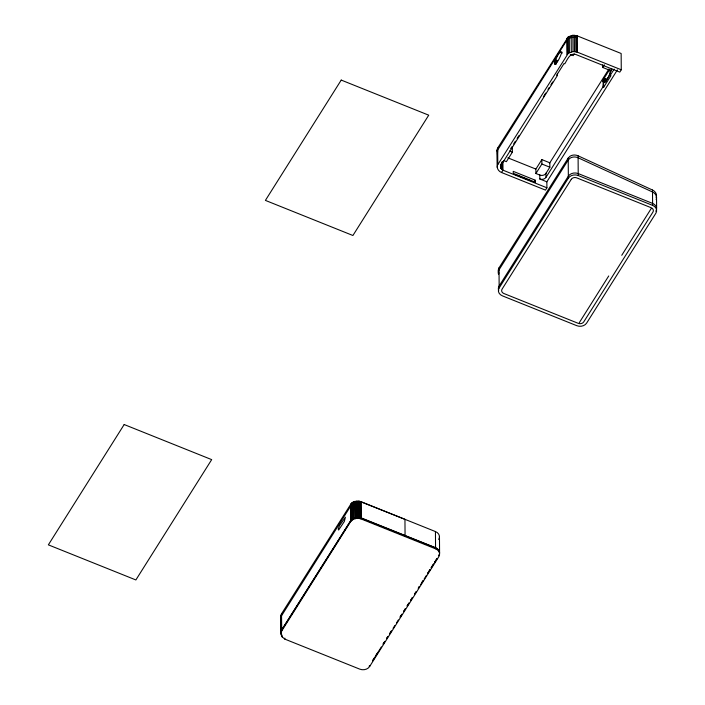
<?xml version="1.0" encoding="UTF-8"?>
<svg xmlns="http://www.w3.org/2000/svg" width="705" height="705" viewBox="0 0 705 705"><rect width="100%" height="100%" fill="white"/><g stroke="black" fill="none" stroke-linecap="round" stroke-linejoin="round"><path stroke-width="1.06" d="M554.421 63.6C555.117 60.048 559.603 50.161 561.788 51.914C561.092 55.457 556.606 65.345 554.421 63.6L555.875 64.173M539.792 174.814L539.818 178.991A4.574 3.657 -0.4 0 0 545.961 177.36L602.872 87.041L603.471 79.286L609.543 69.645M281.004 632.403L281.251 630.887M281.031 633.354L281.612 631.151L350.729 521.471C353.108 518.51 357.47 517.673 360.969 518.906L435.567 548.816A7.35 5.878 -0.4 0 1 438.818 556.703L369.632 666.516A7.35 5.878 -0.4 0 1 359.762 669.142L284.864 639.127L282.159 636.915L281.013 632.235M497.245 167.446L497.087 150.244L497.677 148.041L568.159 37.012L572.909 35.268L576.796 35.699L621.149 53.483L621.264 69.777L619.792 72.121L575.677 54.426C569.772 52.505 567.155 60.084 564.758 63.82L564.026 63.529L556.668 75.206L557.399 75.497L500.532 166.133L500.867 168.31L502.973 170.178L546.904 187.794L545.467 190.103L501.511 172.505C498.673 171.438 496.452 168.248 497.439 165.19L497.325 148.896M610.891 70.923C609.843 74.236 605.727 83.904 603.568 82.088L603.603 87.332L602.872 87.041M535.121 180.136L534.39 182.287L535.13 182.101L535.121 180.136L513.24 171.359L513.258 173.324L535.13 182.101M281.595 630.032L281.251 631.046L281.498 613.87L351.24 503.485L351.337 519.638L281.595 630.032L281.498 613.87L281.612 631.151M497.439 165.19L568.274 53.307L573.024 51.562L576.91 51.994L621.264 69.777M656.135 197.585A7.367 6.045 7.4 0 0 652.495 190.024L578.091 155.814A7.376 6.054 7.4 0 0 569.975 156.263L568.212 158.052L499.017 267.856L498.25 270.094A7.376 6.054 7.4 0 0 498.964 273.205M510.728 148.579L511.892 146.737M513.628 143.97L515.373 141.203M517.117 138.436L518.862 135.668M543.37 96.77L545.696 93.086M548.014 89.394L549.177 87.552M550.922 84.785L552.667 82.018M512.323 147.759L512.359 152.174L506.384 161.656L503.608 160.52M574.302 53.871L573.191 55.624L570.319 54.47M501.511 172.505L502.973 170.178L502.921 161.656M541.863 159.603L535.888 169.085L535.915 173.5L539.792 175.051A4.574 3.657 -0.4 0 0 545.934 173.421L549.847 167.208L549.821 162.793L541.863 159.603L541.889 164.018L535.915 173.5M611.834 68.843L610.689 70.659L602.731 67.469L604.388 64.834M549.407 163.454L608.847 69.116M610.257 74.157L607.067 79.216L604.115 78.035M603.603 87.332L610.962 75.655L610.239 75.356L614.17 69.116M546.904 187.794L546.86 181.811L617.421 69.839M281.595 630.191L351.354 519.779M652.495 190.024L652.61 205.366A7.35 5.878 -0.4 0 1 655.853 213.254L586.666 323.057A7.35 5.878 -0.4 0 1 576.787 325.684L502.409 295.853A7.35 5.878 -0.4 0 1 499.158 287.966L568.353 178.153L568.212 158.052M579.29 322.687L608.723 275.963M621.757 255.289L651.191 208.574M372.548 660.761L374.311 657.968M376.065 655.183L377.827 652.389M383.106 644.009L384.278 642.149M386.622 638.43L387.794 636.571M390.138 632.843L391.31 630.984M400.105 617.025L401.868 614.231M403.621 611.438L405.384 608.653M407.137 605.859L408.9 603.066M410.654 600.272L412.416 597.479M414.76 593.76L415.932 591.9M418.276 588.182L419.449 586.313M421.801 582.594L422.974 580.735M427.662 573.288L430.006 569.57M431.178 567.701L433.522 563.982M434.694 562.123L437.038 558.395M372.557 660.902L381.352 646.943M383.115 644.15L384.868 641.365M386.631 638.571L387.803 636.712M389.565 633.918L391.319 631.125M393.082 628.331L394.835 625.538M396.598 622.753L398.36 619.959M400.114 617.166L401.876 614.372M403.63 611.579L405.393 608.794M407.155 606L408.909 603.207M410.671 600.413L412.425 597.62M414.769 593.901L415.941 592.041M418.294 588.314L419.466 586.454M420.638 584.595L422.982 580.876M424.154 579.008L426.499 575.289M427.671 573.429L430.015 569.702M431.187 567.842L433.531 564.123M434.703 562.264L437.056 558.536M351.337 519.638L355.091 517.558L354.985 501.396L351.222 503.502L351.363 520.757M351.337 519.805L353.231 518.422M352.086 519.003L351.98 502.841L354.976 501.422L358.175 501.079L358.272 517.241L360.951 517.787L435.549 547.714A7.35 5.878 -0.4 0 1 439.567 553.399M353.214 518.448L358.29 517.382M355.091 517.558L358.272 517.241M438.695 539.448A7.35 5.878 -0.4 0 0 435.443 531.561L360.854 501.625L358.158 501.105L358.299 518.36M358.272 517.399L360.969 517.928M405.067 535.633L404.952 519.338L359.55 501.281L359.682 518.536M359.665 517.576L435.558 547.855A7.35 5.878 -0.4 0 1 439.576 553.531M577.042 37.753C573.553 36.519 569.182 37.365 566.802 40.317L497.686 149.998L497.413 154.236M610.927 70.403L610.195 70.112L610.239 75.356M609.235 69.971L611.2 70.756M608.9 70.438L610.865 71.231M560.484 52.24L562.423 53.016M603.78 78.616L606.732 79.806L606.423 80.467L603.471 79.286M555.699 59.837L557.637 60.612M555.373 60.427L557.303 61.203M603.207 79.982L606.159 81.163M555.055 61.088L556.994 61.864M603.004 80.661L604.978 81.454M554.791 61.784L556.73 62.56M602.881 81.278L604.846 82.071M554.588 62.463L556.527 63.239M602.837 81.798L605.049 82.679M554.474 63.97L555.919 64.552M568.353 178.153A7.35 5.878 -0.4 0 1 578.223 175.527L652.61 205.366M509.486 151.02L512.359 152.174M541.889 164.018L549.847 167.208M507.864 157.841L535.774 169.041M539.818 178.991L546.86 181.811M515.496 174.708L530.407 180.691M360.969 518.906L360.854 504.101C358.475 501.784 352.72 503.361 350.605 506.172L281.498 615.853L280.951 618.964M652.513 191.98L578.1 157.77A7.376 6.054 7.4 0 0 569.992 158.228L568.221 160.009L499.034 269.812L498.268 272.06A7.376 6.054 7.4 0 0 498.611 274.421M497.395 152.28L497.087 150.244M280.934 616.998L281.145 614.725L281.321 634.271M656.54 197.224L656.619 208.31M602.704 64.825L602.731 67.469M578.091 155.814L578.223 175.527M577.034 35.796L577.148 52.091M576.796 35.699L576.91 51.994M575.747 35.426L575.862 51.729M574.355 35.25L574.469 51.544M572.909 35.268L573.024 51.562M571.173 35.567L571.288 51.862M569.296 36.299L569.411 52.593M568.159 37.012L568.274 53.307M567.419 37.647L567.534 53.95M566.785 38.361L566.899 54.655M557.382 73.355L557.399 75.497M545.934 173.183L545.961 177.36M502.383 161.709L502.436 169.905M501.608 162.15L501.66 169.323M500.841 164.212L500.867 168.31M500.497 164.256L500.524 167.332M499.017 267.856L499.158 287.966M497.677 148.041L497.792 164.335M435.567 548.816L435.443 531.561M369.632 666.516L369.632 665.555A7.35 5.878 -0.4 0 1 369.138 666.216M360.854 503.608L360.837 501.652L360.951 517.787M360.599 501.555L360.713 517.849M356.853 518.378L356.721 501.123L356.836 517.259M354.976 501.422L355.108 518.677M353.099 502.154L353.231 519.409M351.962 502.868L352.103 520.123M350.729 521.471L350.596 504.216L350.711 520.352M284.855 638.14L284.864 639.127M282.159 636.915L281.048 633.134L280.907 616.082L281.066 634.253M281.233 623.167L281.339 635.39M439.471 536.47L439.576 552.623M359.559 501.264L359.665 517.417M353.117 502.127L353.214 518.281M655.844 211.288A7.35 5.878 -0.4 0 0 652.592 203.401L578.215 173.571A7.35 5.878 -0.4 0 0 568.336 176.197L499.149 286.001A7.35 5.878 -0.4 0 0 498.726 290.486M652.513 191.989A7.367 6.045 7.4 0 1 656.152 199.55M439.435 554.156A7.35 5.878 -0.4 0 1 438.801 555.611M439.444 554.297A7.35 5.878 -0.4 0 1 438.81 555.743M338.268 528.935L338.611 530.063L344.313 521.533L345.415 517.188L339.502 525.692L338.268 528.935M124.177 424.533L48.363 544.85L135.871 579.951L211.685 459.625L124.177 424.533M341.22 80.079L265.406 200.396L352.914 235.496L428.728 115.179L341.22 80.079M571.27 179.326L502.075 289.129A4.08 3.269 -0.4 0 0 503.881 293.518L578.267 323.348A4.08 3.269 -0.4 0 0 583.749 321.894L652.936 212.082A4.08 3.269 -0.4 0 0 651.138 207.702L576.752 177.871A4.08 3.269 -0.4 0 0 571.27 179.326"/></g></svg>
